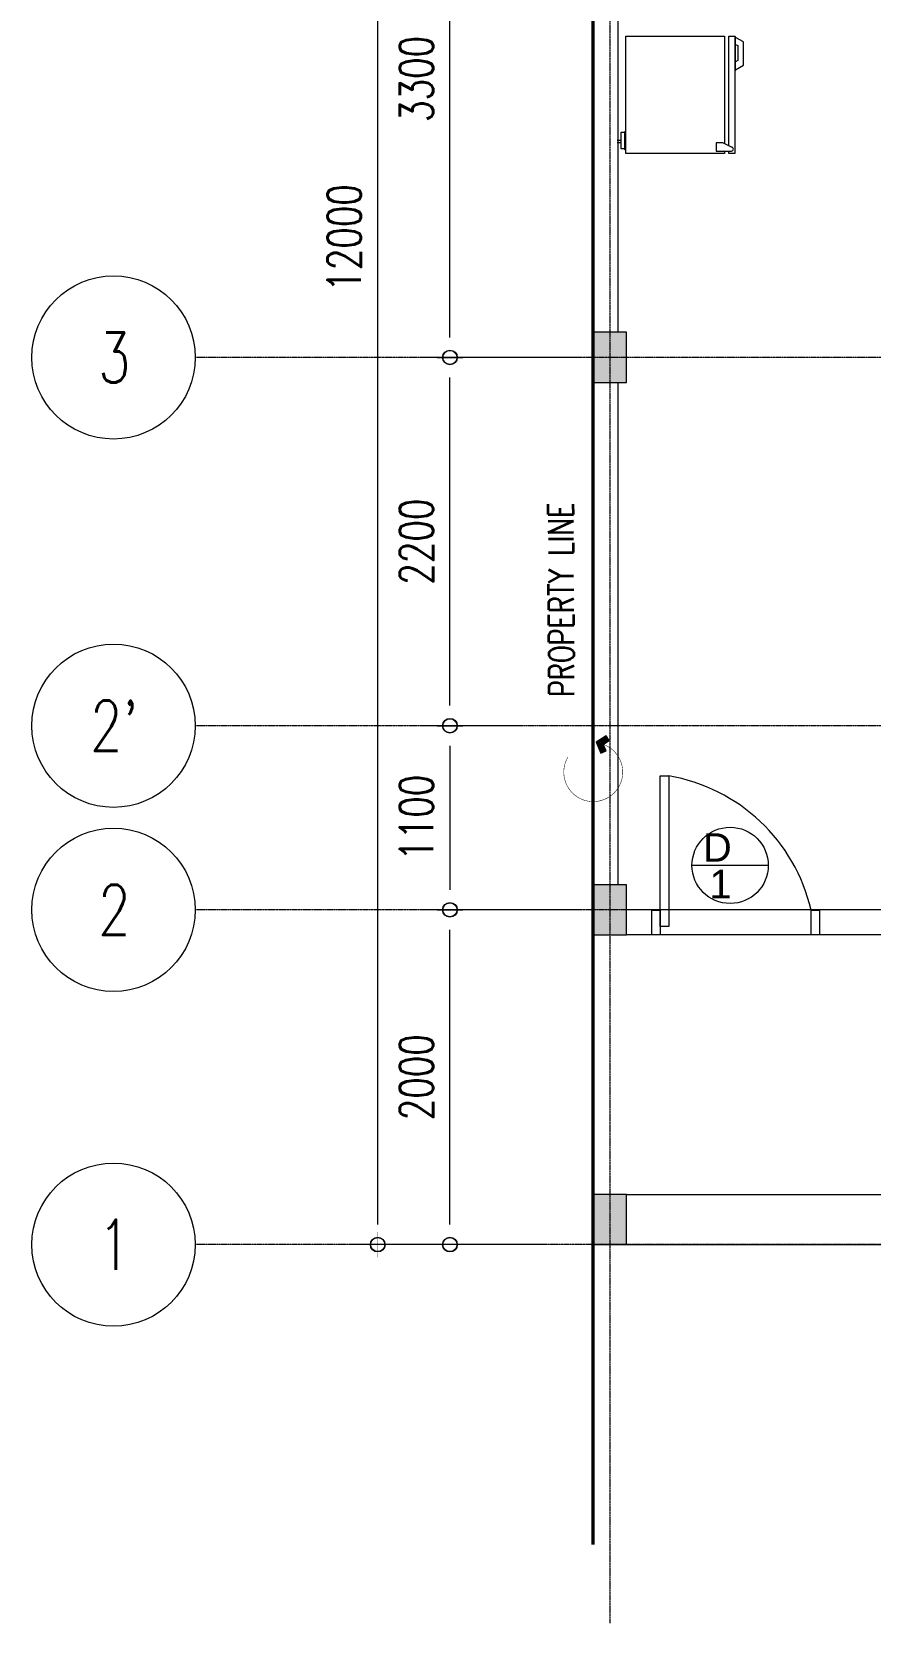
# Model space of a CAD drawing. Header units: millimetres. Extents: x 1634676 to 2568129, y -408635 to -190573.
# Drawn here: x 2377174 to 2382179, y -309854 to -300348 of the extents above; entities that cross this region are included whole.
import ezdxf
from ezdxf.enums import TextEntityAlignment as Align

# ---------------------------------------------------------------- set-up
doc = ezdxf.new("R2010")
doc.units = ezdxf.units.MM
doc.header["$MEASUREMENT"] = 0
doc.linetypes.add('PHANTOM', pattern=[2.5, 1.25, -0.25, 0.25, -0.25, 0.25, -0.25])
doc.linetypes.add('PHANTOM2', pattern=[1.25, 0.625, -0.125, 0.125, -0.125, 0.125, -0.125])
doc.layers.get('0').update_dxf_attribs({"lineweight": 15})
doc.layers.get('Defpoints').update_dxf_attribs({"color": 250})
for name, color, linetype, lineweight in [('.1', 1, 'Continuous', 9), ('.15', 7, 'Continuous', 15), ('.2', 2, 'Continuous', 20), ('ST-ANNOT_A', 74, 'Continuous', 20), ('ST-ANNOT_ALeadLines', 250, 'Continuous', 13), ('ST-DIM_E', 250, 'Continuous', 13), ('ST-GRID_E', 250, 'PHANTOM', 15), ('ST-HATCH_E', 250, 'Continuous', 9)]:
    doc.layers.add(name, color=color, linetype=linetype, lineweight=lineweight)
doc.styles.add('ARIAL', font='arial.ttf')
doc.styles.add('ST_TEXT', font='romans.shx', dxfattribs={"width": 0.75})
doc.dimstyles.new('ST_D100', dxfattribs={"dimscale": 100, "dimtxt": 2, "dimasz": 1.2, "dimexe": 1.5, "dimexo": 1, "dimgap": 1, "dimtad": 1, "dimdec": 0, "dimzin": 1, "dimdsep": 46, "dimtxsty": 'ST_TEXT', "dimblk": 'OpenIndicator', "dimcen": 1, "dimclrd": 256, "dimclre": 256, "dimclrt": 7, "dimadec": 0, "dimazin": 0, "dimtfac": 1, "dimtdec": 0, "dimtix": 1, "dimtmove": 2, "dimatfit": 3, "dimldrblk": 'OPEN90', "dimfxl": 0.075, "dimlwd": -1, "dimlwe": -1, "dimarcsym": 0})

# ---------------------------------------------------------------- blocks, each defined once
blk = doc.blocks.new('678686')
at = {"layer": '.1', "color": 3}
for points in [[(1494236.2, -121562.4), (1494223, -121562.4), (1494223, -120972.9), (1494923.5, -120972.9), (1494923.5, -121562.4), (1494281.1, -121562.4)], [(1494244.1, -120972.9), (1494244.1, -120967.6), (1494352.5, -120967.6), (1494352.5, -120972.9)], [(1494249.4, -120967.6), (1494249.4, -120946.4), (1494349.9, -120946.4), (1494349.9, -120967.6)], [(1494286.4, -120946.4), (1494286.4, -120922.6)], [(1494299.6, -120946.4), (1494299.6, -120922.6)], [(1494260, -121604.7), (1494286.4, -121551.8), (1494286.4, -121512.2), (1494236.2, -121512.2), (1494236.2, -121604.7)], [(1494714.7, -121623.2), (1494717.3, -121628.5), (1494918.2, -121628.5), (1494923.5, -121623.2), (1494223, -121623.2), (1494223, -121588.8), (1494236.2, -121588.8)], [(1494267.9, -121588.8), (1494923.5, -121588.8), (1494923.5, -121623.2)], [(1494722.6, -121628.5), (1494749, -121676.1), (1494889.1, -121676.1), (1494915.6, -121628.5)], [(1494873.3, -121628.5), (1494868, -121641.7), (1494778.1, -121641.7), (1494770.2, -121628.5)]]:
    blk.add_lwpolyline(points, dxfattribs=at)
blk.add_arc((1494248.1, -121603.4), 11.9, 180.00002, 359.99998, dxfattribs=at)
blk = doc.blocks.new('2459551471180')
at = {"color": 2}
for points in [[(100, 50), (50, 50), (50, 950), (100, 950)], [(50, 0), (0, 0), (0, 148.3), (50, 148.3)], [(1000, 0), (950, 0), (950, 148.3), (1000, 148.3)]]:
    blk.add_lwpolyline(points, close=True, dxfattribs=at)
at = {"color": 8}
blk.add_arc((-74.6, -86.5), 1051.1, 12.90967, 80.44049, dxfattribs=at)
blk = doc.blocks.new('DFGDGDG')
blk.add_wipeout([(1492594.2, -120456), (1492594.2, -120256), (1492294.2, -120256), (1492294.2, -120456)]).dxf.layer = 'ST-HATCH_E'
at = {"layer": 'ST-HATCH_E'}
blk.add_hatch(color=256, dxfattribs=at).paths.add_polyline_path([(1492294.2, -120256), (1492594.2, -120256), (1492594.2, -120456), (1492294.2, -120456)])
at = {"layer": '.15', "color": 6}
blk.add_lwpolyline([(1492294.2, -120456), (1492294.2, -120256), (1492594.2, -120256), (1492594.2, -120456)], close=True, dxfattribs=at)
blk = doc.blocks.new('2459551433472')
at = {"layer": '.2', "rotation": 90}
for p in [(-115225.4, -1497271), (-115225.4, -1500571.8), (-115225.4, -1502421.9)]:
    blk.add_blockref('DFGDGDG', p, dxfattribs=at)
blk = doc.blocks.new('*U1395')
at = {"layer": 'ST-GRID_E', "ltscale": 5}
blk.add_line((0, 0), (0, -44746), dxfattribs=at)
at = {"layer": 'ST-ANNOT_A', "color": 7, "style": 'ST_TEXT', "width": 0.75}
blk.add_attdef('A', text='', height=800, dxfattribs=at).set_placement((0, 1300), align=Align.MIDDLE_CENTER)
blk = doc.blocks.new('*U1399')
at = {"layer": 'ST-ANNOT_A', "color": 70, "linetype": 'Continuous', "ltscale": 10}
blk.add_circle((-4087, 0), 1300, dxfattribs=at)
at = {"layer": 'ST-GRID_E', "ltscale": 5}
blk.add_line((22581, 0), (-2787, 0), dxfattribs=at)
at = {"layer": 'ST-ANNOT_A', "color": 7, "style": 'ST_TEXT', "width": 0.75}
blk.add_attdef('A', text='', height=800, dxfattribs=at).set_placement((-4074, 0), align=Align.MIDDLE_CENTER)
blk = doc.blocks.new('*U1400')
at = {"layer": 'ST-ANNOT_A', "color": 70, "linetype": 'Continuous', "ltscale": 10}
blk.add_circle((-4087, 0), 1300, dxfattribs=at)
at = {"layer": 'ST-GRID_E', "ltscale": 5}
blk.add_line((22581, 0), (-2787, 0), dxfattribs=at)
at = {"layer": 'ST-ANNOT_A', "color": 7, "style": 'ST_TEXT', "width": 0.75}
blk.add_attdef('A', text='', height=800, dxfattribs=at).set_placement((-4074, 0), align=Align.MIDDLE_CENTER)
blk = doc.blocks.new('*U1393')
at = {"layer": 'ST-ANNOT_A', "color": 70, "linetype": 'Continuous', "ltscale": 10}
blk.add_circle((-4087, 0), 1300, dxfattribs=at)
at = {"layer": 'ST-GRID_E', "ltscale": 5}
blk.add_line((22581, 0), (-2787, 0), dxfattribs=at)
at = {"layer": 'ST-ANNOT_A', "color": 7, "style": 'ST_TEXT', "width": 0.75}
blk.add_attdef('A', text='', height=800, dxfattribs=at).set_placement((-4074, 0), align=Align.MIDDLE_CENTER)
blk = doc.blocks.new('OpenIndicator')
at = {"layer": 'ST-DIM_E'}
h = blk.add_hatch(color=255, dxfattribs=at)
h.paths.add_polyline_path([(0.35, 0), (0.365, 0, 0.414214), (0, 0.365), (0, 0.35, -0.414214)])
h.paths.add_polyline_path([(0, 0.35), (0, 0.365, 0.414214), (-0.365, 0), (-0.35, 0, -0.414214)])
h.paths.add_polyline_path([(0, -0.35), (0, -0.365, 0.414214), (0.365, 0), (0.35, 0, -0.414214)])
h.paths.add_polyline_path([(-0.35, 0), (-0.365, 0, 0.414214), (0, -0.365), (0, -0.35, -0.414214)])
at = {"layer": 'ST-DIM_E', "color": 255}
blk.add_line((0, 0.634), (0, -0.634), dxfattribs=at)
at = {"layer": 'ST-DIM_E', "color": 255, "const_width": 0.01}
blk.add_lwpolyline([(-0.63, 0), (0.63, 0)], dxfattribs=at)
at = {"layer": 'ST-DIM_E', "color": 255}
for radius in [0.365, 0.35]:
    blk.add_circle((0, 0), radius, dxfattribs=at)
blk = doc.blocks.new('*D1551')
at = {"layer": 'Defpoints', "color": 0, "linetype": 'Continuous', "ltscale": 3, "transparency": 16777216}
for p in [(2379670.1, -305592.8), (2380524.1, -305592.8), (2380338.6, -307592.9)]:
    blk.add_point(p, dxfattribs=at)
at = {"layer": 'ST-DIM_E', "ltscale": 3, "transparency": 16777216}
for p, q in [((2380424.1, -305592.8), (2379520.1, -305592.8)), ((2379670.1, -307472.9), (2379670.1, -305712.8)), ((2380238.6, -307592.9), (2379520.1, -307592.9))]:
    blk.add_line(p, q, dxfattribs=at)
at = {"layer": 'ST-DIM_E', "linetype": 'Continuous', "ltscale": 3, "transparency": 16777216, "xscale": 120, "yscale": 120, "zscale": 120}
for p, rotation in [((2379670.1, -305592.8), 90), ((2379670.1, -307592.9), 270)]:
    blk.add_blockref('OpenIndicator', p, dxfattribs=dict(at, rotation=rotation))
at = {"layer": 'ST-DIM_E', "color": 7, "linetype": 'Continuous', "ltscale": 3, "transparency": 16777216, "insert": (2379470.1, -306592.9), "char_height": 200, "attachment_point": 5, "rotation": 90, "style": 'ST_TEXT'}
blk.add_mtext('2000', dxfattribs=at)
blk = doc.blocks.new('_Open90')
at = {"color": 0, "linetype": 'ByBlock', "lineweight": -2}
for p, q in [((0, 0), (-1, 0)), ((-0.5, 0.5), (0, 0)), ((0, 0), (-0.5, -0.5))]:
    blk.add_line(p, q, dxfattribs=at)
blk = doc.blocks.new('*D1552')
at = {"layer": 'Defpoints', "color": 0, "linetype": 'Continuous', "ltscale": 3, "transparency": 16777216}
for p in [(2379670.1, -302293), (2380524.1, -302293), (2380161.3, -304493.2)]:
    blk.add_point(p, dxfattribs=at)
at = {"layer": 'ST-DIM_E', "ltscale": 3, "transparency": 16777216}
for p, q in [((2380424.1, -302293), (2379520.1, -302293)), ((2379670.1, -304373.2), (2379670.1, -302413)), ((2380061.3, -304493.2), (2379520.1, -304493.2))]:
    blk.add_line(p, q, dxfattribs=at)
at = {"layer": 'ST-DIM_E', "linetype": 'Continuous', "ltscale": 3, "transparency": 16777216, "xscale": 120, "yscale": 120, "zscale": 120}
for p, rotation in [((2379670.1, -302293), 90), ((2379670.1, -304493.2), 270)]:
    blk.add_blockref('OpenIndicator', p, dxfattribs=dict(at, rotation=rotation))
at = {"layer": 'ST-DIM_E', "color": 7, "linetype": 'Continuous', "ltscale": 3, "transparency": 16777216, "insert": (2379470.1, -303393.1), "char_height": 200, "attachment_point": 5, "rotation": 90, "style": 'ST_TEXT'}
blk.add_mtext('2200', dxfattribs=at)
blk = doc.blocks.new('*D1553')
at = {"layer": 'Defpoints', "color": 0, "linetype": 'Continuous', "ltscale": 3, "transparency": 16777216}
for p in [(2379670.1, -298965.1), (2380439.5, -298965.1), (2380244.1, -302293)]:
    blk.add_point(p, dxfattribs=at)
at = {"layer": 'ST-DIM_E', "ltscale": 3, "transparency": 16777216}
for p, q in [((2380339.5, -298965.1), (2379520.1, -298965.1)), ((2379670.1, -302173), (2379670.1, -299085.1)), ((2380144.1, -302293), (2379520.1, -302293))]:
    blk.add_line(p, q, dxfattribs=at)
at = {"layer": 'ST-DIM_E', "linetype": 'Continuous', "ltscale": 3, "transparency": 16777216, "xscale": 120, "yscale": 120, "zscale": 120}
for p, rotation in [((2379670.1, -298965.1), 90), ((2379670.1, -302293), 270)]:
    blk.add_blockref('OpenIndicator', p, dxfattribs=dict(at, rotation=rotation))
at = {"layer": 'ST-DIM_E', "color": 7, "linetype": 'Continuous', "ltscale": 3, "transparency": 16777216, "insert": (2379470.1, -300629.1), "char_height": 200, "attachment_point": 5, "rotation": 90, "style": 'ST_TEXT'}
blk.add_mtext('3300', dxfattribs=at)
blk = doc.blocks.new('*D1555')
at = {"layer": 'Defpoints', "color": 0, "linetype": 'Continuous', "ltscale": 3, "transparency": 16777216}
for p in [(2379239.1, -295565.2), (2380338.6, -295565.2), (2380338.6, -307592.9)]:
    blk.add_point(p, dxfattribs=at)
at = {"layer": 'ST-DIM_E', "ltscale": 3, "transparency": 16777216}
for p, q in [((2380238.6, -295565.2), (2379089.1, -295565.2)), ((2379239.1, -307472.9), (2379239.1, -295685.2)), ((2380238.6, -307592.9), (2379089.1, -307592.9))]:
    blk.add_line(p, q, dxfattribs=at)
at = {"layer": 'ST-DIM_E', "linetype": 'Continuous', "ltscale": 3, "transparency": 16777216, "xscale": 120, "yscale": 120, "zscale": 120}
for p, rotation in [((2379239.1, -295565.2), 90), ((2379239.1, -307592.9), 270)]:
    blk.add_blockref('OpenIndicator', p, dxfattribs=dict(at, rotation=rotation))
at = {"layer": 'ST-DIM_E', "color": 7, "linetype": 'Continuous', "ltscale": 3, "transparency": 16777216, "insert": (2379039.1, -301579), "char_height": 200, "attachment_point": 5, "rotation": 90, "style": 'ST_TEXT'}
blk.add_mtext('12000', dxfattribs=at)
blk = doc.blocks.new('*U1394')
at = {"layer": 'ST-ANNOT_A', "color": 70, "linetype": 'Continuous', "ltscale": 10}
blk.add_circle((-4087, 0), 1300, dxfattribs=at)
at = {"layer": 'ST-GRID_E', "ltscale": 5}
blk.add_line((22581, 0), (-2787, 0), dxfattribs=at)
at = {"layer": 'ST-ANNOT_A', "color": 7, "style": 'ST_TEXT', "width": 0.75}
blk.add_attdef('A', text='', height=800, dxfattribs=at).set_placement((-4074, 0), align=Align.MIDDLE_CENTER)
blk = doc.blocks.new('*D1556')
at = {"layer": 'Defpoints', "color": 0, "ltscale": 2, "transparency": 16777216}
for p in [(2380084.9, -304493.2), (2379670.1, -305592.8), (2380084.9, -305592.8)]:
    blk.add_point(p, dxfattribs=at)
at = {"layer": 'ST-DIM_E', "ltscale": 2, "transparency": 16777216}
for p, q in [((2379984.9, -304493.2), (2379520.1, -304493.2)), ((2379670.1, -304613.2), (2379670.1, -305472.8)), ((2379984.9, -305592.8), (2379520.1, -305592.8))]:
    blk.add_line(p, q, dxfattribs=at)
at = {"layer": 'ST-DIM_E', "ltscale": 2, "transparency": 16777216, "xscale": 120, "yscale": 120, "zscale": 120}
for p, rotation in [((2379670.1, -304493.2), 90), ((2379670.1, -305592.8), 270)]:
    blk.add_blockref('OpenIndicator', p, dxfattribs=dict(at, rotation=rotation))
at = {"layer": 'ST-DIM_E', "color": 7, "ltscale": 2, "transparency": 16777216, "insert": (2379470.1, -305043), "char_height": 200, "attachment_point": 5, "rotation": 90, "style": 'ST_TEXT'}
blk.add_mtext('1100', dxfattribs=at)
blk = doc.blocks.new('Area Point Arrow')
at = {"layer": 'ST-ANNOT_ALeadLines', "ltscale": 2}
blk.add_hatch(color=2, dxfattribs=at).paths.add_polyline_path([(0, 1), (75, -119), (170, -60), (45, 142), (-173, 49), (-129, -54)])
at = {"layer": 'ST-ANNOT_ALeadLines', "color": 2, "ltscale": 2, "const_width": 10}
blk.add_lwpolyline([(-238, 704, 2.805748), (0, 1, -0.127272)], format="xyb", dxfattribs=at)
at = {"layer": 'ST-ANNOT_ALeadLines', "color": 2}
blk.add_lwpolyline([(0, 1), (75, -119), (170, -60), (45, 142), (-173, 49), (-129, -54), (0, 1)], dxfattribs=at)
blk = doc.blocks.new('asdsadsadddd')
at = {"color": 6, "linetype": 'PHANTOM2', "ltscale": 10, "const_width": 20}
blk.add_lwpolyline([(2382444.3, -291442.4), (2381873.9, -295442.1), (2380524.1, -295464.4), (2380524.1, -309386)], dxfattribs=at)
at = {"layer": 'ST-ANNOT_ALeadLines', "xscale": 0.3, "yscale": 0.3, "zscale": 0.3, "rotation": 90.81157072357888}
blk.add_blockref('Area Point Arrow', (2380585.4, -304604.6), dxfattribs=at)
at = {"layer": 'ST-DIM_E', "ltscale": 2, "xscale": 0.375, "yscale": 0.375, "zscale": 0.375}
blk.add_blockref('*U1395', (2380624.1, -293074.5), dxfattribs=at)
for name, p, values in [('*U1399', (2379194.4, -302293), {'A': '3'}), ('*U1394', (2379194.4, -304493.2), {'A': "2'"}), ('*U1400', (2379194.4, -305592.8), {'A': '2'}), ('*U1393', (2379194.4, -307592.9), {'A': '1'})]:
    blk.add_blockref(name, p, dxfattribs=at).add_auto_attribs(values)
at = {"layer": 'ST-ANNOT_A', "insert": (2380337.5, -304321.2), "char_height": 150, "width": 1779.225, "attachment_point": 4, "rotation": 90.30047, "style": 'ST_TEXT'}
blk.add_mtext('{\\C6;PROPERTY LINE}', dxfattribs=at)
at = {"layer": 'ST-DIM_E', "color": 1, "linetype": 'Continuous', "ltscale": 3}
for base, p1, p2, text, picture, middle in [((2379239.1, -295565.2), (2380338.6, -307592.9), (2380338.6, -295565.2), '12000', '*D1555', (2379039.1, -301579)), ((2379670.1, -298965.1), (2380244.1, -302293), (2380439.5, -298965.1), '3300', '*D1553', (2379470.1, -300629.1))]:
    dim = blk.add_linear_dim(base=base, p1=p1, p2=p2, angle=90, text=text, dimstyle='ST_D100', dxfattribs=at)
    dim.commit()
    dim.dimension.update_dxf_attribs({"geometry": picture, "text_midpoint": middle})
for base, p1, p2, picture, middle in [((2379670.1, -302293), (2380161.3, -304493.2), (2380524.1, -302293), '*D1552', (2379470.1, -303393.1)), ((2379670.1, -305592.8), (2380338.6, -307592.9), (2380524.1, -305592.8), '*D1551', (2379470.1, -306592.9))]:
    dim = blk.add_linear_dim(base=base, p1=p1, p2=p2, angle=90, dimstyle='ST_D100', dxfattribs=at)
    dim.commit()
    dim.dimension.update_dxf_attribs({"geometry": picture, "text_midpoint": middle})
at = {"layer": 'ST-DIM_E', "ltscale": 2}
dim = blk.add_linear_dim(base=(2379670.1, -305592.8), p1=(2380084.9, -304493.2), p2=(2380084.9, -305592.8), angle=90, dimstyle='ST_D100', dxfattribs=at)
dim.commit()
dim.dimension.update_dxf_attribs({"geometry": '*D1556', "text_midpoint": (2379470.1, -305043)})

msp = doc.modelspace()

# ---------------------------------------------------------------- linework, layer by layer
at = {"layer": '.2', "color": 1, "linetype": 'Continuous', "ltscale": 3}
for p, q in [((2380524.1, -305742.8), (2380524.1, -295465.3)), ((2380674.1, -305592.8), (2380674.1, -295615.3)), ((2385509.7, -305593.2), (2380674.1, -305592.8)), ((2385659.7, -305743.2), (2380524.1, -305742.8)), ((2380724.1, -307592.9), (2384225.1, -307592.9))]:
    msp.add_line(p, q, dxfattribs=at)
msp.add_lwpolyline([(2380724.1, -307292.9), (2385459.7, -307292.9)], dxfattribs=at)

# ---------------------------------------------------------------- block references
at = {"layer": '.2', "rotation": 90.00000000000001}
msp.add_blockref('678686', (2259746.8, -1795296.7), dxfattribs=at)
at = {"layer": '.2', "color": 1, "linetype": 'Continuous', "ltscale": 3}
msp.add_blockref('2459551471180', (2380876, -305743.1), dxfattribs=at)

# ---------------------------------------------------------------- next in the draw order: block references
at = {"layer": '.2', "color": 1, "linetype": 'Continuous', "ltscale": 3, "xscale": -1}
msp.add_blockref('2459551433472', (2385754.8, -297465.2), dxfattribs=at)

# ---------------------------------------------------------------- next in the draw order: linework, layer by layer
at = {"layer": '.15', "color": 4}
msp.add_line((2381570.8, -305327.3), (2381115, -305327.3), dxfattribs=at)
msp.add_circle((2381342.9, -305327.3), 227.9, dxfattribs=at)
at = {"layer": '.2', "color": 1, "linetype": 'Continuous', "ltscale": 3}
msp.add_lwpolyline([(2380524.1, -307592.9), (2385659.7, -307592.9), (2385659.7, -305743.2), (2385659.7, -305743.2), (2385659.7, -295465.2), (2380524.1, -295465.2), (2380524.1, -307592.9)], dxfattribs=at)

# ---------------------------------------------------------------- next in the draw order: block references
at = {"layer": '.2', "color": 1, "linetype": 'Continuous'}
msp.add_blockref('asdsadsadddd', (0, 0), dxfattribs=at)

# ---------------------------------------------------------------- next in the draw order: texts
at = {"char_height": 170, "attachment_point": 3, "style": 'ARIAL'}
for s, width, insert in [('D', 0.36, (2381352.6, -305135.2)), ('1', 0.995, (2381351.1, -305353.9))]:
    msp.add_mtext_dynamic_manual_height_columns(s, width=width, gutter_width=1, heights=[0.326], dxfattribs=dict(at, insert=insert))

doc.saveas('drawing.dxf')
